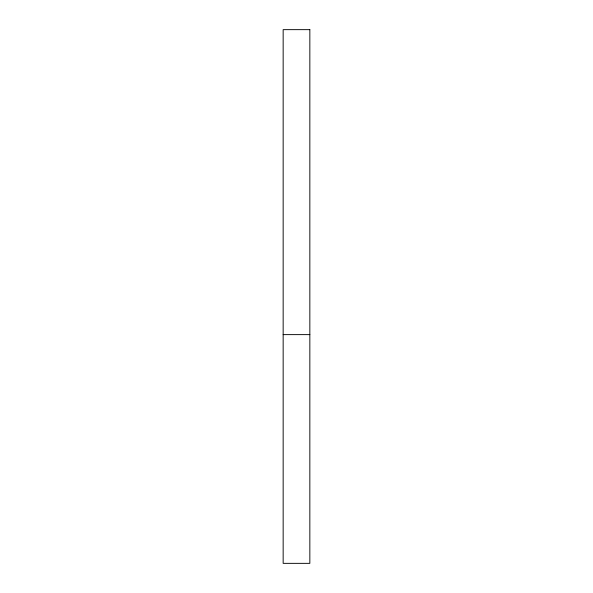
<?xml version="1.0" encoding="UTF-8"?>
<svg xmlns="http://www.w3.org/2000/svg" width="593" height="593" viewBox="0 0 593 593"><rect width="100%" height="100%" fill="white"/><g stroke="black" fill="none" stroke-linecap="round" stroke-linejoin="round"><path stroke-width="0.89" d="M283.157 334.622L309.842 334.622M309.842 29.65L283.157 29.65L283.157 563.35L309.842 563.35L309.842 29.65"/></g></svg>
